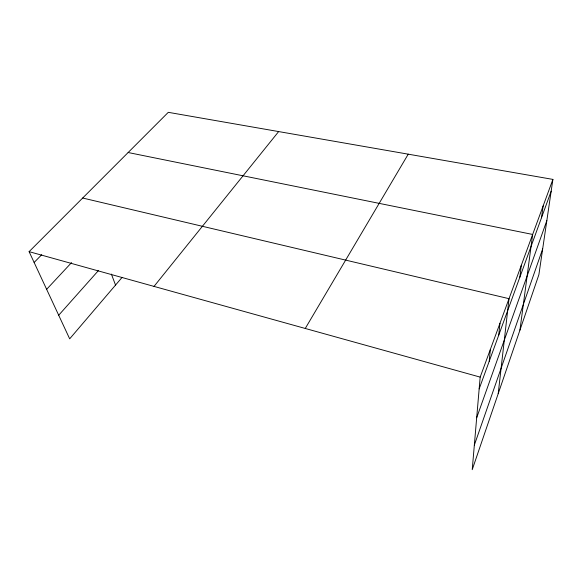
<?xml version="1.0" encoding="UTF-8"?>
<svg xmlns="http://www.w3.org/2000/svg" width="582" height="582" viewBox="0 0 582 582"><rect width="100%" height="100%" fill="white"/><g stroke="black" fill="none" stroke-linecap="round" stroke-linejoin="round"><path stroke-width="0.87" d="M552.9 179.401L480.172 377.114L472.228 469.674L538.874 274.74L552.9 179.401L168.293 112.326L29.1 251.657L69.68 338.833L121.907 277.614M489.229 361.247L490.371 349.382M498.716 335.217L499.974 323.286M498.207 393.672L509.024 298.682L82.68 198.025M519.821 277.265L521.312 265.283M519.93 330.139L532.646 234.451L128.135 152.52M541.478 217.814L543.152 205.912M474.33 445.15L542.664 248.951M476.68 417.774L546.833 220.622M479.161 388.885L551.161 191.231M305.259 328.466L408.237 154.172M154.019 286.402L278.647 131.576M58.695 315.24L98.365 270.645M46.633 289.327L71.55 262.598M34.134 262.467L41.729 254.712M29.1 251.657L480.172 377.114M111.38 274.086L115.534 285.085"/></g></svg>
